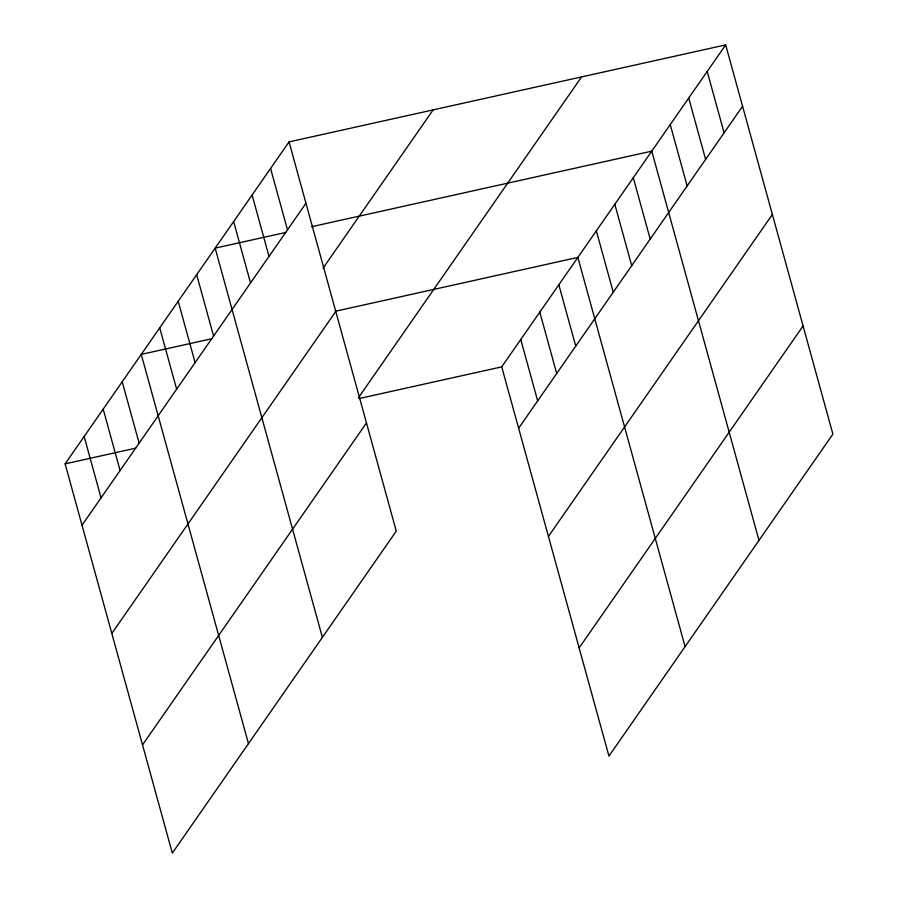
<?xml version="1.0" encoding="UTF-8"?>
<svg xmlns="http://www.w3.org/2000/svg" width="898" height="898" viewBox="0 0 898 898"><rect width="100%" height="100%" fill="white"/><g stroke="black" fill="none" stroke-linecap="round" stroke-linejoin="round"><path stroke-width="1.35" d="M289.055 141.895L396.276 531.133L172.326 853.1L65.116 463.862L289.055 141.895L725.674 44.9L832.884 434.138L608.945 756.105L501.724 366.867L725.674 44.9M82.021 525.229L305.96 203.262M323.056 268.154L433.139 109.882M111.823 633.427L335.762 311.46M358.437 397.735L581.59 76.902M142.524 744.902L366.474 422.936M518.629 428.234L742.579 106.267M548.431 536.432L772.381 214.465M579.143 647.907L803.081 325.94M285.833 232.436L215.161 248.14L322.371 637.378M311.662 226.7L651.768 151.145L758.99 540.394M211.939 338.692L141.255 354.384L248.465 743.634M335.268 311.292L577.863 257.4L685.084 646.639M65.116 463.862L135.8 448.158M358.998 398.566L501.724 366.867M707.197 71.458L724.102 132.837M688.721 98.028L705.626 159.395M670.245 124.586L687.15 185.953M633.292 177.714L650.197 239.081M614.816 204.273L631.721 265.64M596.339 230.831L613.244 292.209M558.837 284.767L575.741 346.134M539.799 312.134L556.704 373.501M520.761 339.5L537.666 400.867M270.579 168.454L287.483 229.821M252.102 195.012L269.007 256.39M233.637 221.582L250.542 282.949M196.684 274.698L213.589 336.077M178.208 301.268L195.113 362.635M159.732 327.826L176.637 389.193M122.218 381.751L139.123 443.129M103.18 409.118L120.085 470.496M84.154 436.484L101.059 497.862"/></g></svg>
